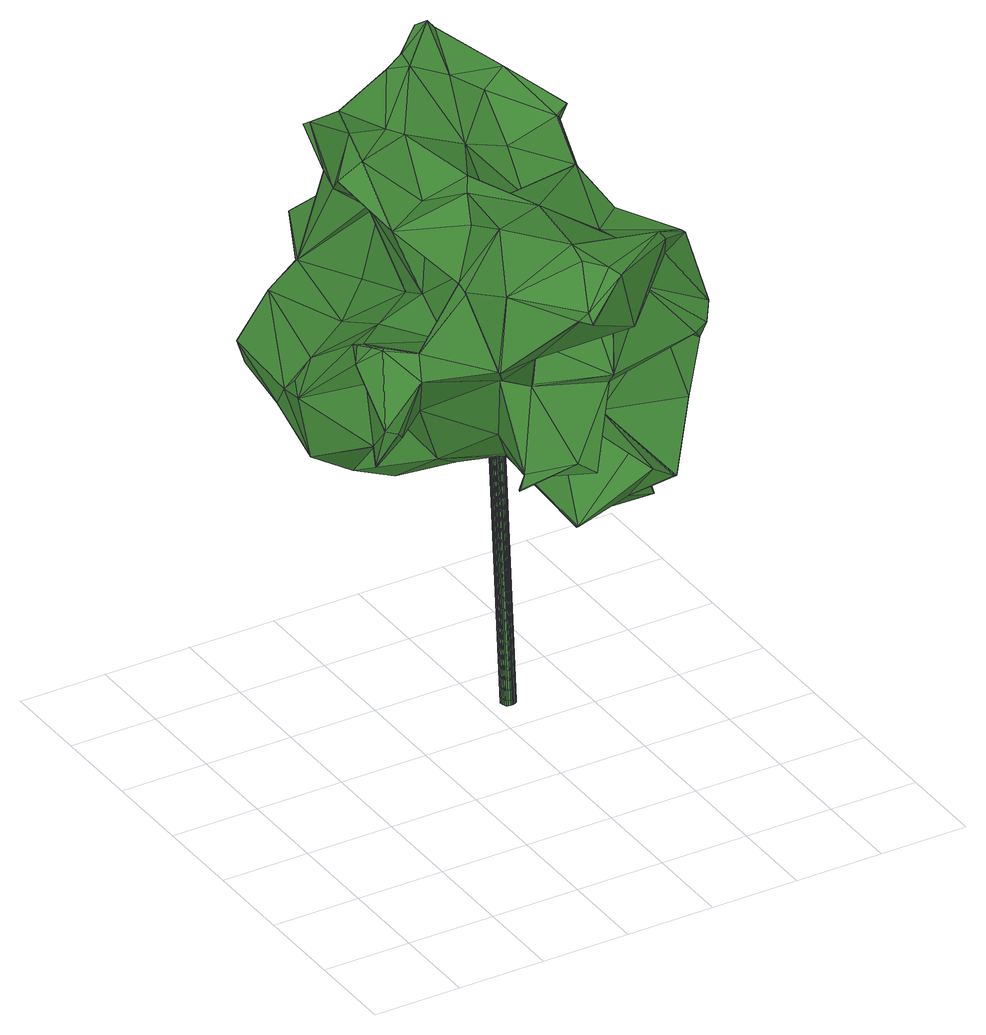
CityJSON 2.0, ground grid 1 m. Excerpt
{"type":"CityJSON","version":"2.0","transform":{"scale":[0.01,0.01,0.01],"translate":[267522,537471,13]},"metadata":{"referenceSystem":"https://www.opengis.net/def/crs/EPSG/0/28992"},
"CityObjects":{
"tree1":{"type":"SolitaryVegetationObject","attributes":{"gtid":520,"crown_width_m":4.85,"crown_median_z":17.94,"crown_r50_m":0.228,"crown_porosity":0.906,"trunk_H_m":4.65,"trunk_DBH_m":0.167,"trunk_radius_m":0.0834,"trunk_base_height_m":13.29,"original_gtid":"522"},"geometry":[{"type":"Solid","lod":"3","boundaries":[[[[0,1,2]],[[3,4,5]],[[3,5,6]],[[1,7,8]],[[1,8,2]],[[9,10,11]],[[12,13,14]],[[15,16,17]],[[18,19,20]],[[21,22,23]],[[24,25,3]],[[26,27,21]],[[28,27,26]],[[2,29,0]],[[30,31,32]],[[33,34,35]],[[36,9,11]],[[37,38,39]],[[40,41,42]],[[40,42,43]],[[4,44,45]],[[46,47,24]],[[43,48,49]],[[50,51,52]],[[11,53,36]],[[54,55,56]],[[57,58,59]],[[60,61,62]],[[40,63,64]],[[65,66,67]],[[68,69,70]],[[71,68,72]],[[73,74,53]],[[26,23,75]],[[21,23,26]],[[76,19,18]],[[77,78,79]],[[80,78,77]],[[81,82,83]],[[84,85,86]],[[87,88,89]],[[90,91,92]],[[93,75,94]],[[95,52,96]],[[97,96,52]],[[15,98,99]],[[32,89,100]],[[101,102,103]],[[104,105,106]],[[107,105,104]],[[30,108,31]],[[10,18,20]],[[51,109,110]],[[75,23,22]],[[108,30,57]],[[111,112,113]],[[114,115,116]],[[1,115,114]],[[77,79,117]],[[18,10,9]],[[118,119,78]],[[29,13,120]],[[121,122,123]],[[124,125,60]],[[126,127,128]],[[20,98,10]],[[15,10,98]],[[73,76,129]],[[112,130,131]],[[112,111,130]],[[53,11,132]],[[133,134,97]],[[94,75,22]],[[94,22,135]],[[96,97,136]],[[137,138,139]],[[140,141,142]],[[143,144,145]],[[55,146,56]],[[147,148,149]],[[2,8,150]],[[0,115,1]],[[150,8,151]],[[152,153,154]],[[85,155,156]],[[157,146,112]],[[158,109,159]],[[132,11,27]],[[160,109,51]],[[159,109,160]],[[34,161,154]],[[106,158,162]],[[30,100,88]],[[143,148,147]],[[30,32,100]],[[163,164,92]],[[165,68,166]],[[165,166,167]],[[131,157,112]],[[27,11,168]],[[3,25,4]],[[169,170,171]],[[172,173,160]],[[161,173,172]],[[174,175,4]],[[99,174,4]],[[172,50,152]],[[176,177,178]],[[172,152,154]],[[57,30,179]],[[57,179,43]],[[180,133,181]],[[142,95,140]],[[182,183,184]],[[95,96,136]],[[185,186,184]],[[140,95,136]],[[74,9,36]],[[14,187,188]],[[189,62,61]],[[187,155,190]],[[123,191,121]],[[50,172,51]],[[56,157,192]],[[182,137,183]],[[185,193,186]],[[185,194,193]],[[134,195,97]],[[164,156,92]],[[88,87,40]],[[138,137,182]],[[143,196,197]],[[86,198,161]],[[78,198,86]],[[199,55,200]],[[132,201,53]],[[6,202,3]],[[192,157,131]],[[67,203,65]],[[204,186,193]],[[203,205,206]],[[207,206,205]],[[208,209,127]],[[7,1,114]],[[210,211,207]],[[70,196,134]],[[138,182,192]],[[131,138,192]],[[195,141,140]],[[8,212,151]],[[127,213,211]],[[196,195,134]],[[50,52,214]],[[215,216,217]],[[40,64,41]],[[218,219,220]],[[110,180,181]],[[110,133,51]],[[52,51,133]],[[90,14,221]],[[13,221,14]],[[12,14,188]],[[215,218,216]],[[39,38,29]],[[222,103,53]],[[223,224,225]],[[223,225,80]],[[156,226,117]],[[101,227,228]],[[229,227,101]],[[3,202,24]],[[142,230,231]],[[98,20,232]],[[98,232,99]],[[5,233,6]],[[149,234,147]],[[175,174,235]],[[52,133,97]],[[217,219,215]],[[199,144,147]],[[105,236,72]],[[110,105,72]],[[139,237,137]],[[238,209,35]],[[106,239,104]],[[160,51,172]],[[107,236,105]],[[59,108,57]],[[240,241,66]],[[48,43,42]],[[207,49,48]],[[59,31,108]],[[77,223,80]],[[148,242,149]],[[222,229,103]],[[103,229,101]],[[79,119,156]],[[117,79,156]],[[57,43,49]],[[19,76,102]],[[192,182,184]],[[163,243,121]],[[244,245,212]],[[246,148,143]],[[26,75,28]],[[220,247,194]],[[248,110,109]],[[76,73,102]],[[103,102,73]],[[177,249,178]],[[13,29,38]],[[180,134,133]],[[70,134,180]],[[53,201,222]],[[222,201,250]],[[169,228,227]],[[239,251,229]],[[252,253,101]],[[156,155,254]],[[156,254,92]],[[212,255,151]],[[65,230,142]],[[36,53,74]],[[143,197,246]],[[158,159,162]],[[117,169,227]],[[117,227,77]],[[256,257,220]],[[201,249,250]],[[177,250,249]],[[242,249,258]],[[242,167,249]],[[259,260,261]],[[259,261,262]],[[81,262,261]],[[263,264,160]],[[19,232,20]],[[265,232,19]],[[242,148,246]],[[252,266,253]],[[83,267,81]],[[136,97,195]],[[136,195,140]],[[258,132,268]],[[258,268,242]],[[10,168,11]],[[269,255,270]],[[61,271,267]],[[202,46,24]],[[70,69,272]],[[75,273,28]],[[133,110,181]],[[19,102,101]],[[56,204,241]],[[188,33,12]],[[84,33,188]],[[274,221,37]],[[75,275,273]],[[276,62,189]],[[169,117,235]],[[235,265,169]],[[35,209,277]],[[236,71,72]],[[37,13,38]],[[37,221,13]],[[206,61,60]],[[202,269,217]],[[46,202,217]],[[84,86,161]],[[161,34,84]],[[168,15,17]],[[90,254,155]],[[222,177,239]],[[163,91,274]],[[92,91,163]],[[19,101,253]],[[265,19,253]],[[265,253,169]],[[215,219,218]],[[86,85,118]],[[165,167,278]],[[118,85,119]],[[54,200,55]],[[85,156,119]],[[63,87,114]],[[104,239,177]],[[92,254,90]],[[279,64,63]],[[280,281,237]],[[192,186,56]],[[184,186,192]],[[64,279,282]],[[27,17,21]],[[27,168,17]],[[210,283,211]],[[224,77,227]],[[142,214,95]],[[67,66,284]],[[190,285,187]],[[46,217,216]],[[286,145,144]],[[127,211,283]],[[156,164,287]],[[194,288,203]],[[159,264,162]],[[206,60,125]],[[161,172,154]],[[106,109,158]],[[107,71,236]],[[159,160,264]],[[16,281,21]],[[155,85,190]],[[203,206,65]],[[153,238,154]],[[72,180,110]],[[156,287,226]],[[175,287,164]],[[243,233,122]],[[274,37,243]],[[274,243,163]],[[104,176,107]],[[239,263,251]],[[239,264,263]],[[289,39,151]],[[290,291,255]],[[84,34,33]],[[35,277,33]],[[208,126,33]],[[238,213,209]],[[137,237,183]],[[292,216,183]],[[292,46,216]],[[218,183,216]],[[187,14,90]],[[90,155,187]],[[139,138,293]],[[282,279,48]],[[207,58,49]],[[289,233,243]],[[114,116,63]],[[294,295,211]],[[263,173,161]],[[160,173,263]],[[104,177,176]],[[296,214,231]],[[152,214,153]],[[95,214,52]],[[204,272,69]],[[193,197,204]],[[222,250,177]],[[264,239,162]],[[27,28,268]],[[71,107,176]],[[75,93,275]],[[162,239,106]],[[222,239,229]],[[276,60,62]],[[268,28,297]],[[170,266,298]],[[252,298,266]],[[171,228,169]],[[280,21,281]],[[265,174,99]],[[235,174,265]],[[99,4,45]],[[99,45,15]],[[88,299,30]],[[40,299,88]],[[40,87,63]],[[79,78,119]],[[57,49,58]],[[282,41,64]],[[210,207,279]],[[241,300,54]],[[204,196,272]],[[197,196,204]],[[194,203,301]],[[67,301,203]],[[183,185,184]],[[272,196,70]],[[15,168,10]],[[50,214,152]],[[185,220,194]],[[302,47,303]],[[21,135,22]],[[274,91,90]],[[275,113,55]],[[146,55,113]],[[265,99,232]],[[86,118,78]],[[187,84,188]],[[65,142,141]],[[130,111,304]],[[131,130,304]],[[185,305,220]],[[68,165,69]],[[154,238,34]],[[90,221,274]],[[39,29,150]],[[150,29,2]],[[150,151,39]],[[183,305,185]],[[289,151,255]],[[243,39,289]],[[71,176,178]],[[243,37,39]],[[260,306,294]],[[307,126,208]],[[295,294,306]],[[295,306,259]],[[128,0,29]],[[263,198,251]],[[94,135,293]],[[207,205,58]],[[186,308,56]],[[93,304,111]],[[293,304,93]],[[131,304,138]],[[175,5,4]],[[291,58,205]],[[153,214,296]],[[12,33,126]],[[63,283,210]],[[279,63,210]],[[189,309,124]],[[230,124,309]],[[128,29,120]],[[15,45,16]],[[235,117,226]],[[240,66,141]],[[46,292,47]],[[166,68,71]],[[196,240,195]],[[48,42,282]],[[307,208,127]],[[255,245,290]],[[153,310,238]],[[241,54,56]],[[290,245,244]],[[207,48,279]],[[280,237,139]],[[208,33,277]],[[311,252,101]],[[34,238,35]],[[235,287,175]],[[94,293,93]],[[224,223,77]],[[70,180,68]],[[180,72,68]],[[171,298,311]],[[252,311,298]],[[295,259,312]],[[295,312,267]],[[267,312,262]],[[262,312,259]],[[256,203,257]],[[7,212,8]],[[166,178,167]],[[166,71,178]],[[248,109,106]],[[169,266,170]],[[253,266,169]],[[311,101,228]],[[303,313,281]],[[289,6,233]],[[196,143,145]],[[204,69,314]],[[171,311,228]],[[143,147,144]],[[30,299,179]],[[315,237,281]],[[43,179,40]],[[40,179,299]],[[135,21,280]],[[135,280,139]],[[241,196,145]],[[241,240,196]],[[212,245,255]],[[294,211,213]],[[294,238,310]],[[296,189,310]],[[153,296,310]],[[73,53,103]],[[194,314,193]],[[301,314,194]],[[217,270,219]],[[121,243,122]],[[195,240,141]],[[85,84,285]],[[187,285,84]],[[190,85,285]],[[56,308,204]],[[186,204,308]],[[170,298,171]],[[61,267,83]],[[165,197,69]],[[165,246,197]],[[67,284,301]],[[16,303,281]],[[146,113,112]],[[114,87,7]],[[204,301,284]],[[241,204,284]],[[241,284,66]],[[27,268,132]],[[198,224,251]],[[161,198,263]],[[78,224,198]],[[229,251,227]],[[105,110,248]],[[105,248,106]],[[80,225,78]],[[224,78,225]],[[251,224,227]],[[111,113,275]],[[81,267,262]],[[206,125,65]],[[124,60,276]],[[189,124,276]],[[65,141,66]],[[121,316,164]],[[290,59,291]],[[58,291,59]],[[206,207,271]],[[206,271,61]],[[291,219,270]],[[291,270,255]],[[116,127,283]],[[116,283,63]],[[42,41,282]],[[269,289,255]],[[209,213,127]],[[294,213,238]],[[291,205,203]],[[256,291,203]],[[208,277,209]],[[142,231,214]],[[189,296,231]],[[128,120,317]],[[13,317,120]],[[256,219,291]],[[256,220,219]],[[295,271,211]],[[121,164,163]],[[5,164,191]],[[32,318,89]],[[21,17,16]],[[69,197,319]],[[193,319,197]],[[69,319,193]],[[242,278,167]],[[212,89,318]],[[244,212,318]],[[122,233,320]],[[320,233,5]],[[204,314,301]],[[123,122,320]],[[193,314,69]],[[302,24,47]],[[4,25,44]],[[288,194,247]],[[288,247,220]],[[139,293,135]],[[93,111,275]],[[230,125,124]],[[65,125,230]],[[74,18,9]],[[73,129,74]],[[18,129,76]],[[74,129,18]],[[315,281,313]],[[7,87,89]],[[316,191,164]],[[121,191,316]],[[175,164,5]],[[123,5,191]],[[100,89,88]],[[220,257,288]],[[203,288,257]],[[212,7,89]],[[207,211,271]],[[273,234,149]],[[145,300,241]],[[145,286,300]],[[267,271,295]],[[56,146,157]],[[286,144,300]],[[144,199,200]],[[144,200,300]],[[300,200,54]],[[128,127,115]],[[47,315,313]],[[292,315,47]],[[183,315,292]],[[183,237,315]],[[0,128,115]],[[116,115,127]],[[307,127,126]],[[202,6,269]],[[6,289,269]],[[246,278,242]],[[246,165,278]],[[231,230,309]],[[231,309,189]],[[313,303,47]],[[123,320,5]],[[31,318,32]],[[59,318,31]],[[318,290,244]],[[290,318,59]],[[138,304,293]],[[201,132,249]],[[178,249,167]],[[258,249,132]],[[235,226,287]],[[273,149,297]],[[273,297,28]],[[303,16,44]],[[16,45,44]],[[242,297,149]],[[303,44,25]],[[303,25,302]],[[302,25,24]],[[242,268,297]],[[273,275,234]],[[275,55,234]],[[147,234,199]],[[55,199,234]],[[12,317,13]],[[126,317,12]],[[128,317,126]],[[259,306,260]],[[218,220,305]],[[218,305,183]],[[189,82,310]],[[261,82,81]],[[260,82,261]],[[294,310,82]],[[294,82,260]],[[61,82,189]],[[83,82,61]],[[269,270,217]],[[321,322,323]],[[321,323,324]],[[324,323,325]],[[324,325,326]],[[323,322,327]],[[323,327,325]],[[325,327,328]],[[325,328,326]],[[327,322,329]],[[327,329,328]],[[328,329,330]],[[328,330,326]],[[329,322,331]],[[329,331,330]],[[330,331,332]],[[330,332,326]],[[331,322,333]],[[331,333,332]],[[332,333,334]],[[332,334,326]],[[333,322,335]],[[333,335,334]],[[334,335,336]],[[334,336,326]],[[335,322,337]],[[335,337,336]],[[336,337,338]],[[336,338,326]],[[337,322,339]],[[337,339,338]],[[338,339,340]],[[338,340,326]],[[339,322,341]],[[339,341,340]],[[340,341,342]],[[340,342,326]],[[341,322,343]],[[341,343,342]],[[342,343,344]],[[342,344,326]],[[343,322,345]],[[343,345,344]],[[344,345,346]],[[344,346,326]],[[345,322,347]],[[345,347,346]],[[346,347,348]],[[346,348,326]],[[347,322,349]],[[347,349,348]],[[348,349,350]],[[348,350,326]],[[349,322,351]],[[349,351,350]],[[350,351,352]],[[350,352,326]],[[351,322,353]],[[351,353,352]],[[352,353,354]],[[352,354,326]],[[353,322,355]],[[353,355,354]],[[354,355,356]],[[354,356,326]],[[355,322,357]],[[355,357,356]],[[356,357,358]],[[356,358,326]],[[357,322,359]],[[357,359,358]],[[358,359,360]],[[358,360,326]],[[359,322,361]],[[359,361,360]],[[360,361,362]],[[360,362,326]],[[361,322,363]],[[361,363,362]],[[362,363,364]],[[362,364,326]],[[363,322,365]],[[363,365,364]],[[364,365,366]],[[364,366,326]],[[365,322,367]],[[365,367,366]],[[366,367,368]],[[366,368,326]],[[367,322,369]],[[367,369,368]],[[368,369,370]],[[368,370,326]],[[369,322,321]],[[369,321,370]],[[370,321,324]],[[370,324,326]]]]}]}
},
"vertices":[
[455,413,295],[462,436,296],[528,400,287],[455,274,519],[461,197,519],[455,274,517],[480,324,484],[466,453,299],[525,411,294],[294,95,694],[380,138,686],[276,137,704],[364,256,292],[456,276,273],[387,246,296],[430,179,650],[401,261,642],[364,230,644],[302,82,689],[325,95,613],[386,136,676],[377,298,681],[351,390,662],[341,342,633],[431,331,537],[434,267,522],[272,296,670],[296,235,692],[258,313,698],[475,340,296],[470,593,375],[491,563,346],[491,563,344],[305,309,378],[237,301,368],[267,335,378],[273,112,699],[465,321,301],[475,338,297],[497,369,321],[365,576,336],[352,572,330],[364,575,338],[398,594,388],[406,227,544],[424,191,612],[439,374,532],[370,355,580],[363,552,352],[398,593,389],[90,365,415],[75,318,417],[79,391,441],[195,131,670],[215,482,677],[267,488,729],[274,462,683],[415,589,388],[404,559,380],[445,562,389],[306,412,416],[269,487,357],[289,415,373],[406,489,298],[352,570,330],[283,522,486],[223,557,546],[283,521,488],[161,327,544],[220,372,539],[161,400,508],[115,280,560],[112,297,551],[249,79,652],[257,72,663],[300,388,682],[255,59,656],[290,148,431],[248,180,410],[309,142,417],[224,154,416],[230,476,318],[241,463,336],[256,489,342],[278,272,378],[334,217,430],[278,272,380],[408,490,298],[458,567,351],[455,538,361],[405,242,305],[407,192,364],[420,171,363],[328,466,714],[360,451,694],[104,459,445],[81,458,453],[72,459,482],[429,169,653],[449,156,572],[482,563,340],[233,138,580],[250,79,651],[181,121,588],[110,234,578],[91,256,556],[93,201,504],[105,247,576],[470,592,377],[103,241,462],[60,318,492],[335,522,747],[324,528,742],[294,504,730],[411,481,293],[430,424,309],[409,480,294],[336,164,506],[275,188,422],[308,164,419],[463,322,300],[444,251,411],[402,299,417],[407,265,513],[293,418,455],[307,449,467],[394,317,343],[358,404,349],[435,339,318],[254,60,656],[335,523,746],[343,521,737],[235,212,695],[75,371,470],[101,446,540],[402,378,689],[88,472,460],[403,473,637],[387,458,710],[418,384,695],[143,502,460],[208,501,530],[153,501,453],[179,447,636],[185,504,683],[187,479,638],[293,505,728],[183,422,714],[144,380,692],[170,375,710],[529,400,288],[513,390,340],[132,349,400],[188,401,399],[171,311,367],[405,192,364],[352,207,444],[317,519,721],[83,203,464],[85,204,463],[104,241,461],[198,272,400],[109,201,496],[461,243,409],[454,204,429],[216,333,559],[194,249,555],[223,256,625],[358,179,661],[336,155,519],[357,226,540],[290,241,528],[125,318,385],[152,298,462],[440,145,554],[459,190,506],[112,236,579],[141,214,575],[142,216,575],[421,588,378],[95,352,511],[75,349,492],[379,480,642],[395,460,604],[363,469,629],[367,423,563],[308,387,622],[333,220,303],[332,221,302],[215,409,394],[409,223,385],[434,266,520],[345,475,667],[303,378,591],[344,412,537],[157,485,537],[158,483,538],[208,427,616],[251,241,429],[210,488,697],[211,489,696],[186,198,643],[475,326,505],[357,490,452],[237,452,595],[368,512,387],[348,498,405],[360,530,378],[309,337,386],[303,392,366],[368,510,385],[278,474,349],[462,447,319],[290,414,372],[139,451,447],[469,435,517],[457,445,527],[464,420,513],[457,446,526],[450,434,476],[434,443,505],[456,275,274],[180,122,590],[225,153,418],[239,169,423],[224,155,417],[370,214,516],[260,190,511],[262,191,512],[199,148,560],[259,446,494],[166,438,468],[391,146,652],[478,323,483],[224,419,708],[427,145,545],[102,271,567],[405,381,675],[232,386,389],[135,199,551],[183,542,557],[210,485,613],[165,307,664],[454,333,386],[440,522,362],[440,454,347],[190,373,651],[392,381,504],[103,256,529],[189,216,643],[187,198,641],[236,213,513],[318,172,631],[330,146,615],[418,172,363],[455,418,381],[390,471,418],[373,467,435],[236,270,669],[256,523,300],[218,473,303],[217,475,304],[256,524,301],[159,243,486],[120,212,482],[368,150,618],[378,200,553],[259,505,321],[245,293,692],[451,392,464],[449,425,470],[271,488,356],[220,459,508],[237,403,706],[440,280,321],[289,480,730],[253,390,394],[298,333,381],[217,326,649],[364,550,350],[404,377,688],[385,291,651],[351,571,332],[360,452,374],[209,500,532],[354,291,369],[182,511,678],[427,213,521],[344,427,442],[486,357,401],[436,506,394],[424,498,405],[379,424,568],[386,457,711],[259,455,339],[261,505,321],[189,402,400],[217,335,669],[298,238,616],[427,581,370],[184,511,678],[279,461,514],[377,303,553],[386,279,619],[342,519,738],[378,425,568],[232,475,317],[364,364,390],[255,402,656],[242,394,483],[215,408,392],[239,204,584],[257,523,301],[366,352,632],[261,417,506],[390,379,665],[382,248,448],[435,284,304],[456,538,363],[252,358,641],[451,332,492],[333,345,29],[325,345,29],[333,347,29],[310,339,494],[310,341,494],[302,339,494],[332,349,29],[309,343,494],[331,351,29],[307,345,494],[329,352,29],[305,346,494],[327,353,29],[304,347,494],[325,353,29],[301,347,494],[323,353,29],[299,347,494],[321,352,29],[297,346,494],[319,351,29],[296,345,494],[318,349,29],[294,343,494],[317,347,29],[293,341,494],[317,345,29],[293,339,493],[317,343,29],[293,336,493],[318,341,29],[294,334,493],[319,339,29],[296,333,494],[321,338,29],[297,331,494],[323,337,29],[299,331,494],[325,337,29],[302,330,494],[327,337,29],[304,331,494],[329,338,29],[306,332,494],[331,339,29],[307,333,494],[332,341,29],[309,335,494],[333,343,29],[310,337,494]
]}
